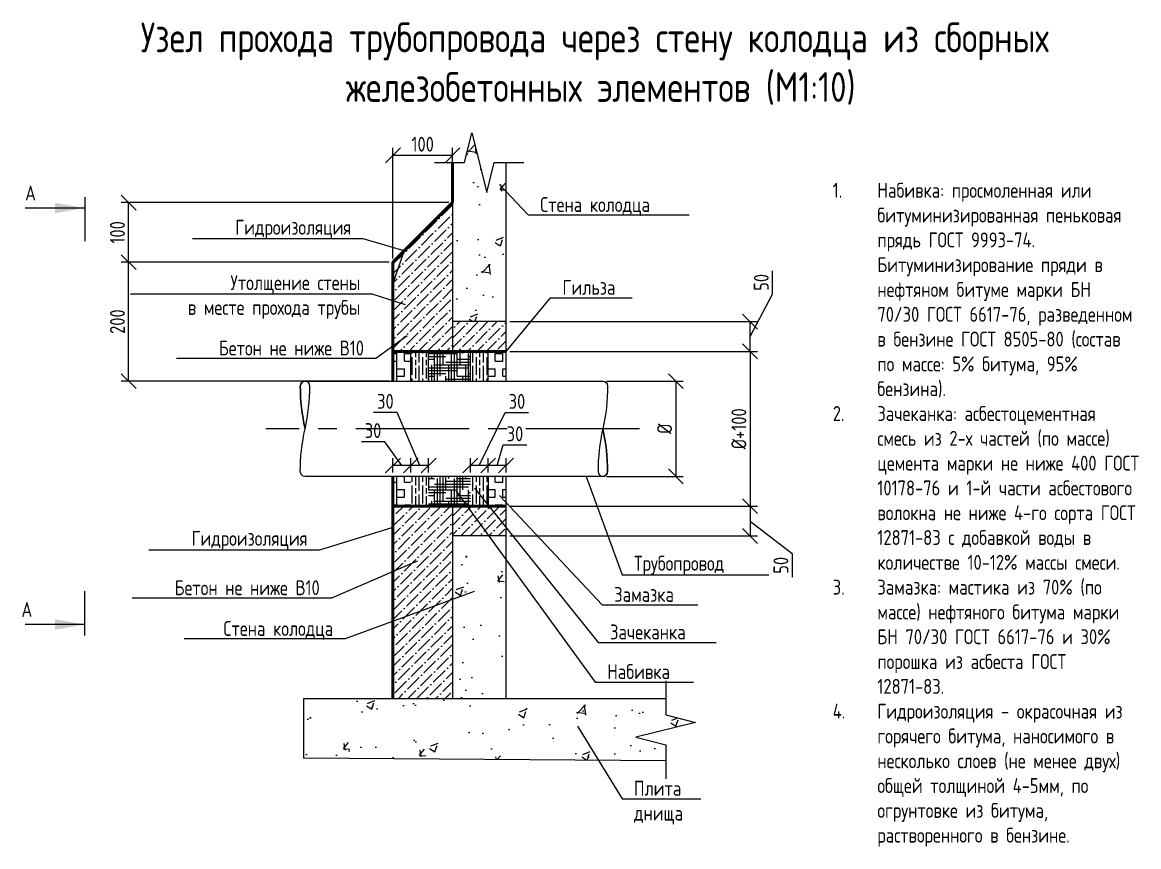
# Model space of a CAD drawing. Header units: millimetres. Extents: x 39361852 to 44740435, y 22138004 to 23754735.
# Drawn here: x 42360177 to 42375892, y 23563880 to 23575488 of the extents above; entities that cross this region are included whole.
import ezdxf
from ezdxf import colors
from ezdxf.entities.mleader import LeaderData, LeaderLine
from ezdxf.math import Vec2, Vec3

# ---------------------------------------------------------------- set-up
doc = ezdxf.new("R2010")
doc.units = ezdxf.units.MM
doc.linetypes.add('BSA-осеваяХ0.5', pattern=[28.575000000000003, 19.05, -3.175, 3.175, -3.175])
doc.layers.add('BSA-0', color=7, linetype='Continuous')
doc.layers.add('BSA-Не печатать', color=1, linetype='Continuous', lineweight=15, plot=False)
doc.styles.add('BSA', font='GOST2304A.ttf')
doc.dimstyles.new('BSA-2.5-1-1 точ 2 знака', dxfattribs={"dimtxt": 2.5, "dimasz": 2.5, "dimexe": 1.25, "dimexo": 0.625, "dimtad": 1, "dimtxsty": 'BSA', "dimblk": 'OBLIQUE', "dimcen": 2.5, "dimadec": 0, "dimazin": 0, "dimtfac": 1, "dimtmove": 1, "dimatfit": 3, "dimldrblk": 'NONE', "dimfxl": 1, "dimarcsym": 0})
pattern_1 = [(90, (0, 0), (-50.8, 3.110602869834277e-15), []), (90, (12.7, 0), (-50.8, 3.110602869834277e-15), []), (0, (0, 0), (0, 50.8), [-12.7, 12.7]), (0, (0, 12.7), (0, 50.8), [-12.7, 12.7]), (0, (0, 25.4), (0, 50.8), [12.7, -12.7]), (0, (0, 38.1), (0, 50.8), [12.7, -12.7]), (90, (25.4, 0), (-50.8, 3.110602869834277e-15), [12.7, -12.7]), (90, (38.1, 0), (-50.8, 3.110602869834277e-15), [12.7, -12.7])]
pattern_2 = [(90, (0, 0), (18, -1.102182119232618e-15), [30, -6]), (90, (6, -6), (18, -1.102182119232618e-15), [18, -4.5, 9, -4.5]), (90, (12, -15), (18, -1.102182119232618e-15), [30, -6])]
pattern_3 = [(0, (0, 0), (19.05, 4.762499999999999), [76.19999999999999, -38.09999999999999]), (90, (0, 0), (-4.762500000000001, -19.05), [76.19999999999999, -38.09999999999999])]

# ---------------------------------------------------------------- blocks, each defined once
blk = doc.blocks.new('_Oblique')
at = {"color": 0, "linetype": 'ByBlock', "lineweight": -2}
blk.add_line((-0.5, -0.5), (0.5, 0.5), dxfattribs=at)
blk = doc.blocks.new('*D95')
at = {"layer": 'BSA-0', "color": 0, "linetype": 'ByBlock', "lineweight": -2, "transparency": 16777216}
for p, q in [((207.2872028387319, 280.0000000000036), (-242.9650050516029, 280.0000000000038)), ((-230.4650050516029, 80.00000000000013), (-230.4650050516029, 280.0000000000038)), ((207.2872028387283, 80), (-242.9650050516029, 80.00000000000013))]:
    blk.add_line(p, q, dxfattribs=at)
at = {"layer": 'BSA-0', "color": 0, "linetype": 'ByBlock', "lineweight": -2, "transparency": 16777216, "xscale": 25, "yscale": 25, "zscale": 25}
for p, rotation in [((-230.4650050516029, 280.0000000000038), 90), ((-230.4650050516029, 80.00000000000013), 270)]:
    blk.add_blockref('_Oblique', p, dxfattribs=dict(at, rotation=rotation))
at = {"layer": 'BSA-0', "color": 0, "linetype": 'ByBlock', "lineweight": -2, "transparency": 16777216, "insert": (-249.2150050516029, 180.0000000000019), "char_height": 25, "attachment_point": 5, "rotation": 90, "style": 'BSA'}
blk.add_mtext('200', dxfattribs=at)
blk = doc.blocks.new('_None')
blk = doc.blocks.new('*D96')
at = {"layer": 'BSA-0', "color": 0, "linetype": 'ByBlock', "lineweight": -2, "transparency": 16777216}
for p, q in [((307.2872028387283, 380), (-242.9650050515991, 380.0000000000002)), ((-230.4650050515992, 280.0000000000001), (-230.4650050515992, 380.0000000000002)), ((207.2872028387283, 280), (-242.9650050515992, 280.0000000000001))]:
    blk.add_line(p, q, dxfattribs=at)
at = {"layer": 'BSA-0', "color": 0, "linetype": 'ByBlock', "lineweight": -2, "transparency": 16777216, "xscale": 25, "yscale": 25, "zscale": 25}
for p, rotation in [((-230.4650050515992, 380.0000000000002), 90), ((-230.4650050515992, 280.0000000000001), 270)]:
    blk.add_blockref('_Oblique', p, dxfattribs=dict(at, rotation=rotation))
at = {"layer": 'BSA-0', "color": 0, "linetype": 'ByBlock', "lineweight": -2, "transparency": 16777216, "insert": (-249.2150050515992, 330.0000000000001), "char_height": 25, "attachment_point": 5, "rotation": 90, "style": 'BSA'}
blk.add_mtext('100', dxfattribs=at)
blk = doc.blocks.new('*D97')
at = {"layer": 'BSA-0', "color": 0, "linetype": 'ByBlock', "lineweight": -2, "transparency": 16777216}
for p, q in [((213.5372028387319, 286.2500000000018), (213.5372028387319, 471.8746475686357)), ((313.5372028387283, 386.25), (313.5372028387283, 471.8746475686357)), ((313.5372028387283, 459.3746475686357), (213.5372028387319, 459.3746475686357))]:
    blk.add_line(p, q, dxfattribs=at)
at = {"layer": 'BSA-0', "color": 0, "linetype": 'ByBlock', "lineweight": -2, "transparency": 16777216, "xscale": 25, "yscale": 25, "zscale": 25, "rotation": 180}
blk.add_blockref('_Oblique', (213.5372028387319, 459.3746475686357), dxfattribs=at)
at = {"layer": 'BSA-0', "color": 0, "linetype": 'ByBlock', "lineweight": -2, "transparency": 16777216, "xscale": 25, "yscale": 25, "zscale": 25}
blk.add_blockref('_Oblique', (313.5372028387283, 459.3746475686357), dxfattribs=at)
at = {"layer": 'BSA-0', "color": 0, "linetype": 'ByBlock', "lineweight": -2, "transparency": 16777216, "insert": (263.5372028387301, 478.1246475686357), "char_height": 25, "attachment_point": 5, "style": 'BSA'}
blk.add_mtext('100', dxfattribs=at)
blk = doc.blocks.new('*D98')
at = {"layer": 'BSA-0', "color": 0, "linetype": 'ByBlock', "lineweight": -2, "transparency": 16777216}
for p, q in [((388.5372028387283, -61.64313528302591), (398.8497028387283, -27.26813528302591)), ((398.8497028387283, -27.26813528302591), (438.1532742672997, -27.26813528302591)), ((373.5372028387283, -73.75), (373.5372028387283, -49.14313528302591)), ((403.5372028387283, -73.75), (403.5372028387283, -49.14313528302591)), ((403.5372028387283, -61.64313528302591), (373.5372028387283, -61.64313528302591))]:
    blk.add_line(p, q, dxfattribs=at)
at = {"layer": 'BSA-0', "color": 0, "linetype": 'ByBlock', "lineweight": -2, "transparency": 16777216, "xscale": 25, "yscale": 25, "zscale": 25, "rotation": 180}
blk.add_blockref('_Oblique', (373.5372028387283, -61.64313528302591), dxfattribs=at)
at = {"layer": 'BSA-0', "color": 0, "linetype": 'ByBlock', "lineweight": -2, "transparency": 16777216, "xscale": 25, "yscale": 25, "zscale": 25}
blk.add_blockref('_Oblique', (403.5372028387283, -61.64313528302591), dxfattribs=at)
at = {"layer": 'BSA-0', "color": 0, "linetype": 'ByBlock', "lineweight": -2, "transparency": 16777216, "insert": (418.501488553014, -8.518135283025913), "char_height": 25, "attachment_point": 5, "style": 'BSA'}
blk.add_mtext('30', dxfattribs=at)
blk = doc.blocks.new('*D99')
at = {"layer": 'BSA-0', "color": 0, "linetype": 'ByBlock', "lineweight": -2, "transparency": 16777216}
for p, q in [((358.5372028387283, -61.64313528302591), (402.139654990803, 27.18544815771516)), ((402.139654990803, 27.18544815771516), (441.4432264193744, 27.18544815771516)), ((343.5372028387283, -73.75), (343.5372028387283, -49.14313528302591)), ((373.5372028387283, -73.75), (373.5372028387283, -49.14313528302591)), ((373.5372028387283, -61.64313528302591), (343.5372028387283, -61.64313528302591))]:
    blk.add_line(p, q, dxfattribs=at)
at = {"layer": 'BSA-0', "color": 0, "linetype": 'ByBlock', "lineweight": -2, "transparency": 16777216, "xscale": 25, "yscale": 25, "zscale": 25, "rotation": 180}
blk.add_blockref('_Oblique', (343.5372028387283, -61.64313528302591), dxfattribs=at)
at = {"layer": 'BSA-0', "color": 0, "linetype": 'ByBlock', "lineweight": -2, "transparency": 16777216, "xscale": 25, "yscale": 25, "zscale": 25}
blk.add_blockref('_Oblique', (373.5372028387283, -61.64313528302591), dxfattribs=at)
at = {"layer": 'BSA-0', "color": 0, "linetype": 'ByBlock', "lineweight": -2, "transparency": 16777216, "insert": (421.7914407050887, 45.93544815771516), "char_height": 25, "attachment_point": 5, "style": 'BSA'}
blk.add_mtext('30', dxfattribs=at)
blk = doc.blocks.new('*D100')
at = {"layer": 'BSA-0', "color": 0, "linetype": 'ByBlock', "lineweight": -2, "transparency": 16777216}
for p, q in [((572.2243938082283, 80.00000000000182), (701.1871642645347, 80.00000000000178)), ((688.6871642645347, 80.00000000000178), (688.6871642645347, -80.00000000000004)), ((572.2243938082283, -80), (701.1871642645347, -80.00000000000004))]:
    blk.add_line(p, q, dxfattribs=at)
at = {"layer": 'BSA-0', "color": 0, "linetype": 'ByBlock', "lineweight": -2, "transparency": 16777216, "xscale": 25, "yscale": 25, "zscale": 25}
for p, rotation in [((688.6871642645347, 80.00000000000178), 90), ((688.6871642645347, -80.00000000000004), 270)]:
    blk.add_blockref('_Oblique', p, dxfattribs=dict(at, rotation=rotation))
at = {"layer": 'BSA-0', "color": 0, "linetype": 'ByBlock', "lineweight": -2, "transparency": 16777216, "insert": (669.8835928359632, 9.833143862842766e-13), "char_height": 25, "attachment_point": 5, "rotation": 90, "style": 'BSA'}
blk.add_mtext('%%c', dxfattribs=at)
blk = doc.blocks.new('*D101')
at = {"layer": 'BSA-0', "color": 0, "linetype": 'ByBlock', "lineweight": -2, "transparency": 16777216}
for p, q in [((409.7872028387283, 129.9999999999982), (825.9208154629009, 129.9999999999981)), ((813.4208154629009, 129.9999999999981), (813.4208154629009, -129.9999999999983)), ((409.7872028387283, -129.9999999999982), (825.9208154629009, -129.9999999999983))]:
    blk.add_line(p, q, dxfattribs=at)
at = {"layer": 'BSA-0', "color": 0, "linetype": 'ByBlock', "lineweight": -2, "transparency": 16777216, "xscale": 25, "yscale": 25, "zscale": 25}
for p, rotation in [((813.4208154629009, 129.9999999999981), 90), ((813.4208154629009, -129.9999999999983), 270)]:
    blk.add_blockref('_Oblique', p, dxfattribs=dict(at, rotation=rotation))
at = {"layer": 'BSA-0', "color": 0, "linetype": 'ByBlock', "lineweight": -2, "transparency": 16777216, "insert": (794.6172440343295, 9.338532316238301e-15), "char_height": 25, "attachment_point": 5, "rotation": 90, "style": 'BSA'}
blk.add_mtext('%%C+100', dxfattribs=at)
blk = doc.blocks.new('*D102')
at = {"layer": 'BSA-0', "color": 0, "linetype": 'ByBlock', "lineweight": -2, "transparency": 16777216}
for p, q in [((850.9234097472068, 226.2859848484827), (850.923409747207, 265.5895562770542)), ((813.4208154629023, 154.9999999999981), (850.9234097472068, 226.2859848484827)), ((409.7872028387283, 179.9999999999982), (825.9208154629023, 179.9999999999981)), ((813.4208154629023, 129.9999999999981), (813.4208154629023, 179.9999999999981)), ((409.7872028387283, 129.9999999999982), (825.9208154629023, 129.9999999999981))]:
    blk.add_line(p, q, dxfattribs=at)
at = {"layer": 'BSA-0', "color": 0, "linetype": 'ByBlock', "lineweight": -2, "transparency": 16777216, "xscale": 25, "yscale": 25, "zscale": 25}
for p, rotation in [((813.4208154629023, 179.9999999999981), 90), ((813.4208154629023, 129.9999999999981), 270)]:
    blk.add_blockref('_Oblique', p, dxfattribs=dict(at, rotation=rotation))
at = {"layer": 'BSA-0', "color": 0, "linetype": 'ByBlock', "lineweight": -2, "transparency": 16777216, "insert": (832.1734097472068, 245.9377705627686), "char_height": 25, "attachment_point": 5, "rotation": 90, "style": 'BSA'}
blk.add_mtext('50', dxfattribs=at)
blk = doc.blocks.new('*D103')
at = {"layer": 'BSA-0', "color": 0, "linetype": 'ByBlock', "lineweight": -2, "transparency": 16777216}
for p, q in [((409.7872028387283, -129.9999999999982), (825.9208154629023, -129.9999999999983)), ((813.4208154629023, -129.9999999999983), (813.4208154629023, -179.9999999999983)), ((813.4208154629023, -154.9999999999983), (883.9492927791507, -209.7801287352633)), ((409.7872028387283, -179.9999999999982), (825.9208154629023, -179.9999999999983)), ((883.9492927791507, -209.7801287352633), (883.9492927791507, -249.0837001638347))]:
    blk.add_line(p, q, dxfattribs=at)
at = {"layer": 'BSA-0', "color": 0, "linetype": 'ByBlock', "lineweight": -2, "transparency": 16777216, "xscale": 25, "yscale": 25, "zscale": 25}
for p, rotation in [((813.4208154629023, -129.9999999999983), 90), ((813.4208154629023, -179.9999999999983), 270)]:
    blk.add_blockref('_Oblique', p, dxfattribs=dict(at, rotation=rotation))
at = {"layer": 'BSA-0', "color": 0, "linetype": 'ByBlock', "lineweight": -2, "transparency": 16777216, "insert": (865.1992927791507, -229.4319144495489), "char_height": 25, "attachment_point": 5, "rotation": 90, "style": 'BSA'}
blk.add_mtext('50', dxfattribs=at)
blk = doc.blocks.new('*D104')
at = {"layer": 'BSA-0', "color": 0, "linetype": 'ByBlock', "lineweight": -2, "transparency": 16777216}
for p, q in [((220.4720767628966, 27.28601995133404), (181.1685053343252, 27.28601995133404)), ((258.5372028387283, -61.6431352830259), (220.4720767628966, 27.28601995133404)), ((243.5372028387283, -73.74999999999999), (243.5372028387283, -49.1431352830259)), ((273.5372028387283, -73.74999999999999), (273.5372028387283, -49.1431352830259)), ((273.5372028387283, -61.6431352830259), (243.5372028387283, -61.6431352830259))]:
    blk.add_line(p, q, dxfattribs=at)
at = {"layer": 'BSA-0', "color": 0, "linetype": 'ByBlock', "lineweight": -2, "transparency": 16777216, "xscale": 25, "yscale": 25, "zscale": 25, "rotation": 180}
blk.add_blockref('_Oblique', (243.5372028387283, -61.6431352830259), dxfattribs=at)
at = {"layer": 'BSA-0', "color": 0, "linetype": 'ByBlock', "lineweight": -2, "transparency": 16777216, "xscale": 25, "yscale": 25, "zscale": 25}
blk.add_blockref('_Oblique', (273.5372028387283, -61.6431352830259), dxfattribs=at)
at = {"layer": 'BSA-0', "color": 0, "linetype": 'ByBlock', "lineweight": -2, "transparency": 16777216, "insert": (200.8202910486109, 46.03601995133404), "char_height": 25, "attachment_point": 5, "style": 'BSA'}
blk.add_mtext('30', dxfattribs=at)
blk = doc.blocks.new('*D105')
at = {"layer": 'BSA-0', "color": 0, "linetype": 'ByBlock', "lineweight": -2, "transparency": 16777216}
for p, q in [((199.7666532098192, -21.8160022674674), (160.4630817812478, -21.8160022674674)), ((228.5372028387283, -61.6431352830259), (199.7666532098192, -21.8160022674674)), ((213.5372028387283, -73.74999999999999), (213.5372028387283, -49.1431352830259)), ((243.5372028387283, -73.74999999999999), (243.5372028387283, -49.1431352830259)), ((243.5372028387283, -61.6431352830259), (213.5372028387283, -61.6431352830259))]:
    blk.add_line(p, q, dxfattribs=at)
at = {"layer": 'BSA-0', "color": 0, "linetype": 'ByBlock', "lineweight": -2, "transparency": 16777216, "xscale": 25, "yscale": 25, "zscale": 25, "rotation": 180}
blk.add_blockref('_Oblique', (213.5372028387283, -61.6431352830259), dxfattribs=at)
at = {"layer": 'BSA-0', "color": 0, "linetype": 'ByBlock', "lineweight": -2, "transparency": 16777216, "xscale": 25, "yscale": 25, "zscale": 25}
blk.add_blockref('_Oblique', (243.5372028387283, -61.6431352830259), dxfattribs=at)
at = {"layer": 'BSA-0', "color": 0, "linetype": 'ByBlock', "lineweight": -2, "transparency": 16777216, "insert": (180.1148674955335, -3.066002267467397), "char_height": 25, "attachment_point": 5, "style": 'BSA'}
blk.add_mtext('30', dxfattribs=at)
blk = doc.blocks.new('*U47')
at = {"layer": 'BSA-0', "linetype": 'ByBlock', "lineweight": -2}
h = blk.add_hatch(dxfattribs=at)
h.set_pattern_fill('AR-CONC', color=0, scale=0.7)
h.set_pattern_definition([(49.99999999999999, (-7352.19525509973, -4710.246120277669), (127.5292682972028, -11.15735987723216), [13.335, -146.685]), (355, (-7352.19525509973, -4710.246120277669), (-24.67039499747854, 133.7397916673246), [10.668, -117.348408919]), (100.4514447, (-7341.567850199732, -4711.17589772767), (102.8588729632473, 122.5824263385366), [11.33300616, -124.66317122]), (46.18420000000002, (-7352.19525509973, -4674.686120277671), (189.7553286244909, -29.429629552909), [20.00249999999996, -220.0274999999997]), (96.63555760999992, (-7336.38232509973, -4677.138570277668), (166.1828938360521, 173.1982872184051), [16.999516198, -186.994925712]), (351.1841511700001, (-7352.19525509973, -4674.686120277671), (166.1828938454839, 173.1982872098728), [16.001976949, -176.021812344]), (21, (-7334.415255099731, -4683.57612027767), (106.1300738883927, -71.58563873096132), [13.335, -146.685]), (326.0000000000001, (-7334.415255099731, -4683.57612027767), (43.26141984335295, 128.9315762856235), [10.668, -117.348]), (71.45144499999999, (-7325.57108227973, -4689.541590207671), (149.3914934951013, 57.34593822013367), [11.33300616, -124.66295632]), (37.50000000000001, (-7352.19525509973, -4710.246120277669), (2.162022275414271, 59.18852721120717), [0, -115.9256, 0, -119.126, 0, -117.7925]), (7.499999999999999, (-7352.19525509973, -4710.246120277669), (46.77376375721402, 70.12640237268366), [0, -67.91959999999999, 0, -113.2586, 0, -44.8945]), (327.5, (-7391.844655099732, -4710.246120277669), (94.91341661680997, -4.01012079487141), [0, -44.45, 0, -138.684, 0, -184.023]), (317.5, (-7409.624655099731, -4710.246120277669), (103.6904269702126, 17.79854372333312), [0, -57.785, 0, -92.1004, 0, -130.683])])
h.paths.add_polyline_path([(313.5372028387283, 179.9999999999982), (368.7180212328676, 179.9999999999982), (403.5372028387283, 179.9999999999982), (403.5372028387283, 447.1485806970159), (383.5372028387283, 447.1485806970159), (371.0372028387283, 397.1485806970159), (346.0372028387283, 497.1485806970159), (333.5372028387283, 447.1485806970159), (313.5372028387283, 447.1485806970159)])
h.paths.add_polyline_path([(313.5372028387283, -453.5847275219021), (333.5372028387283, -453.5847275219021), (346.0372028387283, -453.5847275219039), (367.0865637489624, -453.5847275219039), (383.5372028387283, -453.5847275219021), (403.5372028387283, -453.5847275219021), (403.5372028387283, -179.9999999999982), (313.5372028387283, -179.9999999999982)])
h = blk.add_hatch(dxfattribs=at)
h.set_pattern_fill('ANSI36', color=0, scale=3.5)
h.set_pattern_definition([(45, (-28031.90855173567, -10660.28061633836), (5.893293079451635, 21.60874129132265), [27.78125, -5.556249999999999, 0, -5.556249999999999])])
h.paths.add_polyline_path([(313.5372028387283, 380), (213.5372028387319, 280.0000000000036), (213.5372028387292, 130), (313.5372028387283, 129.999999999999)])
h.paths.add_polyline_path([(213.5372028387351, -453.5847275219039), (313.5372028387282, -453.5847275219039), (313.5372028387283, -129.9999999999991), (213.5372028387292, -130.0000000000001)])
h = blk.add_hatch(dxfattribs=at)
h.set_pattern_fill('ANSI36', color=0, scale=3.5)
h.set_pattern_definition([(45, (-7352.19525509973, -4710.246120277669), (5.893293079451635, 21.60874129132265), [27.78125, -5.556249999999999, 0, -5.556249999999999])])
h.paths.add_polyline_path([(313.5372028387283, 179.9999999999982), (313.5372028387283, 129.999999999999), (403.5372028387283, 129.9999999999982), (403.5372028387283, 179.9999999999982)])
h.paths.add_polyline_path([(313.5372028387283, -179.9999999999982), (403.5372028387283, -179.9999999999982), (403.5372028387283, -129.9999999999982), (313.5372028387283, -129.999999999999)])
h = blk.add_hatch(dxfattribs=at)
h.set_pattern_fill('BOX', color=0, scale=2)
h.set_pattern_definition(pattern_1)
h.paths.add_polyline_path([(243.5372028387283, 80), (213.5372028387283, 80), (213.5372028387283, 130), (243.5372028387283, 130)])
h = blk.add_hatch(dxfattribs=at)
h.set_pattern_fill('GOST_WOOD', color=0, scale=3)
h.set_pattern_definition(pattern_2)
h.paths.add_polyline_path([(273.5372028387283, 80), (243.5372028387283, 80), (243.5372028387283, 130), (273.5372028387283, 130)])
h = blk.add_hatch(dxfattribs=at)
h.set_pattern_fill('HOUND', color=0, scale=3)
h.set_pattern_definition(pattern_3)
h.paths.add_polyline_path([(343.5372028387283, 80), (273.5372028387283, 80), (273.5372028387283, 130), (343.5372028387283, 129.9999999999982)])
h = blk.add_hatch(dxfattribs=at)
h.set_pattern_fill('GOST_WOOD', color=0, scale=3)
h.set_pattern_definition(pattern_2)
h.paths.add_polyline_path([(373.5372028387283, 80), (343.5372028387283, 80), (343.5372028387283, 129.9999999999982), (373.5372028387283, 129.9999999999982)])
h = blk.add_hatch(dxfattribs=at)
h.set_pattern_fill('BOX', color=0, scale=2)
h.set_pattern_definition(pattern_1)
h.paths.add_polyline_path([(403.5372028387283, 80), (373.5372028387283, 80), (373.5372028387283, 122.1119135482477), (373.5372028387283, 129.9999999999982), (403.5372028387283, 129.9999999999982)])
h = blk.add_hatch(dxfattribs=at)
h.set_pattern_fill('BOX', color=0, scale=2)
h.set_pattern_definition(pattern_1)
h.paths.add_polyline_path([(243.5372028387283, -80), (213.5372028387283, -80), (213.5372028387283, -130), (243.5372028387283, -129.9999999999997)])
h = blk.add_hatch(dxfattribs=at)
h.set_pattern_fill('GOST_WOOD', color=0, scale=3)
h.set_pattern_definition(pattern_2)
h.paths.add_polyline_path([(243.5372028387283, -129.9999999999997), (273.5372028387283, -129.9999999999994), (273.5372028387283, -80), (243.5372028387283, -80)])
h = blk.add_hatch(dxfattribs=at)
h.set_pattern_fill('HOUND', color=0, scale=3)
h.set_pattern_definition(pattern_3)
h.paths.add_polyline_path([(273.5372028387283, -80), (273.5372028387283, -129.9999999999994), (343.5372028387283, -129.9999999999987), (343.5372028387283, -80)])
h = blk.add_hatch(dxfattribs=at)
h.set_pattern_fill('GOST_WOOD', color=0, scale=3)
h.set_pattern_definition(pattern_2)
h.paths.add_polyline_path([(343.5372028387283, -129.9999999999987), (373.5372028387283, -129.9999999999985), (373.5372028387283, -80), (343.5372028387283, -80)])
h = blk.add_hatch(dxfattribs=at)
h.set_pattern_fill('BOX', color=0, scale=2)
h.set_pattern_definition(pattern_1)
h.paths.add_polyline_path([(373.5372028387283, -122.1119135482477), (373.5372028387283, -129.9999999999982), (403.5372028387283, -129.9999999999982), (403.5372028387283, -80), (373.5372028387283, -80)])
h = blk.add_hatch(dxfattribs=at)
h.set_pattern_fill('AR-CONC', color=0, scale=0.7)
h.set_pattern_definition([(49.99999999999999, (0, 0), (127.5292682972028, -11.15735987723216), [13.335, -146.685]), (355, (0, 0), (-24.67039499747854, 133.7397916673246), [10.668, -117.348408919]), (100.4514447, (10.6274049, -0.9297774499999999), (102.8588729632473, 122.5824263385366), [11.33300616, -124.66317122]), (46.18420000000002, (0, 35.56), (189.7553286244909, -29.429629552909), [20.00249999999999, -220.0274999999999]), (96.63555760999996, (15.81293, 33.10755), (166.1828938360521, 173.1982872184051), [16.999516198, -186.994925712]), (351.1841511700001, (0, 35.56), (166.1828938454839, 173.1982872098728), [16.001976949, -176.021812344]), (21, (17.78, 26.67), (106.1300738883927, -71.58563873096132), [13.335, -146.685]), (326.0000000000001, (17.78, 26.67), (43.26141984335295, 128.9315762856235), [10.668, -117.348]), (71.45144499999999, (26.62417282, 20.70453007), (149.3914934951013, 57.34593822013367), [11.33300616, -124.66295632]), (37.50000000000001, (0, 0), (2.162022275414271, 59.18852721120717), [0, -115.9256, 0, -119.126, 0, -117.7925]), (7.499999999999999, (0, 0), (46.77376375721402, 70.12640237268366), [0, -67.91959999999999, 0, -113.2586, 0, -44.8945]), (327.5, (-39.64939999999999, 0), (94.91341661680997, -4.01012079487141), [0, -44.45, 0, -138.684, 0, -184.023]), (317.5, (-57.42939999999999, 0), (103.6904269702126, 17.79854372333312), [0, -57.785, 0, -92.1004, 0, -130.683])])
h.paths.add_polyline_path([(671.7763780259356, -557.9537883828746), (671.7763780259356, -530.7692579523892), (621.7763780259356, -518.2692579523892), (721.7763780259356, -493.2692579523892), (671.7763780259356, -480.7692579523892), (671.7763780259357, -453.5847275219039), (63.53720283872826, -453.5847275219038), (63.53720283872821, -553.5847275219038)])
at = {"layer": 'BSA-0', "color": 0, "linetype": 'ByBlock', "lineweight": 50}
for p, q in [((313.5372028387283, 447.148580697014), (313.5372028387283, 380)), ((313.5372028387283, 380), (213.5372028387283, 280)), ((213.5372028387283, 280), (213.5372028387283, 80)), ((213.5372028387283, 130), (403.5372028387283, 129.9999999999982)), ((213.5372028387283, -80), (213.5372028387283, -453.5847275219038)), ((213.5372028387283, -130), (403.5372028387283, -129.9999999999982))]:
    blk.add_line(p, q, dxfattribs=at)
at = {"layer": 'BSA-0', "color": 0, "linetype": 'ByBlock', "lineweight": -2}
for p, q in [((313.5372028387301, 447.1485806970158), (313.53720283873, 129.9999999999991)), ((403.5372028387283, 80), (403.5372028387283, 447.148580697014)), ((-304.2278870514019, 389.1102384482256), (-304.2278870514019, 315.0780045945594)), ((-304.2278870514019, 370.8535239714738), (-404.2278870514019, 370.8535239714738)), ((213.5372028387283, 80), (213.5372028387319, 280.0000000000018)), ((403.5372028387283, 179.9999999999982), (313.5372028387283, 179.9999999999982)), ((213.5372028387283, 130), (403.5372028387283, 129.9999999999982)), ((243.5372028387283, 80), (243.5372028387283, 129.9999999999982)), ((273.5372028387283, 80), (273.5372028387283, 129.9999999999982)), ((343.5372028387283, 80), (343.5372028387283, 129.9999999999982)), ((373.5372028387283, 80), (373.5372028387283, 129.9999999999982)), ((65.97439380822834, 80), (565.9743938082283, 80)), ((565.9743938082283, -80), (65.97439380822834, -80)), ((213.5372028387319, -279.9999999999982), (213.5372028387319, -80)), ((213.5372028387283, -80), (213.5372028387319, -280.0000000000018)), ((373.5372028387283, -80), (373.5372028387283, -129.9999999999982)), ((403.5372028387283, -453.5847275219039), (403.5372028387283, -80)), ((213.5372028387283, -130), (403.5372028387283, -129.9999999999982)), ((313.5372028387325, -129.999999999999), (313.5372028387324, -453.5847275219039)), ((403.5372028387283, -179.9999999999982), (313.5372028387283, -179.9999999999982)), ((-304.2278870514019, -347.0849298998846), (-304.2278870514019, -273.0526960462184)), ((-304.2278870514019, -328.8282154231329), (-404.2278870514019, -328.8282154231329)), ((671.7763780259356, -453.5847275219039), (63.53720283872826, -453.5847275219038)), ((63.53720283872826, -453.5847275219038), (63.53720283872822, -553.5847275219038)), ((403.5372028387283, -453.5847275219039), (213.5372028387283, -453.5847275219038)), ((671.7763780259356, -557.9537883828746), (63.53720283872825, -553.5847275219038))]:
    blk.add_line(p, q, dxfattribs=at)
at = {"layer": 'BSA-0', "color": 0, "linetype": 'BSA-осеваяХ0.5', "lineweight": -2, "ltscale": 10}
blk.add_line((627.4862623117588, 0), (0, 0), dxfattribs=at)
at = {"layer": 'BSA-0', "color": 0, "linetype": 'Continuous', "lineweight": -2}
for points in [[(283.5372028387301, 447.1485806970158), (333.5372028387296, 447.1485806970158), (346.0372028387296, 497.1485806970158), (371.0372028387296, 397.1485806970158), (383.5372028387296, 447.1485806970158), (433.5372028387292, 447.1485806970158)], [(671.7763780259356, -423.5847275219039), (671.7763780259356, -480.7692579523892), (721.7763780259356, -493.2692579523892), (621.7763780259356, -518.2692579523892), (671.7763780259356, -530.7692579523892), (671.7763780259356, -587.9537883828746)]]:
    blk.add_lwpolyline(points, dxfattribs=at)
for points in [[(65.97439380822834, -79.99999999999784, -0.414213562373095), (57.97439380822837, -71.99999999999787, -0.05538513813741662), (65.97439380822834, 1.875832822406664e-12, 0.05538513813741662), (73.97439380822831, 72.00000000000162, 0.9999999999999999), (57.97439380822837, 72.00000000000162, 0.05538513813741662), (65.97439380822834, 1.875832822406664e-12, -0.05538513813741662), (57.97439380822837, 72.00000000000162, -0.414213562373095), (65.97439380822834, 80.00000000000159)], [(565.9743938082288, 80.00000000000246, -0.414213562373095), (573.9743938082288, 72.00000000000243, -0.05538513813741662), (565.9743938082288, 2.202682480856311e-12, 0.05538513813741662), (557.9743938082288, -71.99999999999802, 0.9999999999999999), (573.9743938082288, -71.99999999999802, 0.05538513813741662), (565.9743938082288, 2.202682480856311e-12, -0.05538513813741662), (573.9743938082288, -71.99999999999802, -0.414213562373095), (565.9743938082288, -79.99999999999805)]]:
    blk.add_lwpolyline(points, format="xyb", dxfattribs=at)
at = {"layer": 'BSA-0', "color": 0, "linetype": 'ByBlock', "lineweight": -2, "extrusion": (0, 0, -1)}
for points in [[(354.2278870514019, 379.669873006897), (304.2278870514019, 370.8535239714738), (354.2278870514019, 362.0371749360506)], [(354.2278870514019, -320.0118663877096), (304.2278870514019, -328.8282154231329), (354.2278870514019, -337.6445644585561)]]:
    blk.add_solid(points, dxfattribs=at)
at = {"layer": 'BSA-0', "color": 0, "linetype": 'ByBlock', "lineweight": -2, "style": 'BSA'}
for p in [(-404.2278870514018, 383.5488499625124), (-410.3778870514019, -316.1328894320943)]:
    blk.add_text('А', height=25, dxfattribs=at).set_placement(p)
at = {"layer": 'BSA-0', "color": 0, "linetype": 'ByBlock', "lineweight": -2, "attachment_point": 1, "style": 'BSA'}
for s, insert, char_height, width in [('\\pi75.544;Узел прохода трубопровода через стену колодца из сборных \\P\\pi420.37;железобетонных элементов (М1:10)', (-285.6896797296452, 682.5540188522928), 50, 1720.765825178769), ('\\A1;\\pi-75,l100,t100;1.^IНабивка: просмоленная или битуминизированная пеньковая прядь ГОСТ 9993-74. Битуминизирование пряди в нефтяном битуме марки БН 70/30 ГОСТ 6617-76, разведенном в бензине ГОСТ 8505-80 (состав по массе: 5% битума, 95% бензина).\\P2.^IЗачеканка: асбестоцементная смесь из 2-х частей (по массе) цемента марки не ниже 400 ГОСТ 10178-76 и 1-й части асбестового волокна не ниже 4-го сорта ГОСТ 12871-83 с добавкой воды в количестве 10-12% массы смеси.\\P3.^IЗамазка: мастика из 70% (по массе) нефтяного битума марки БН 70/30 ГОСТ 6617-76 и 30% порошка из асбеста ГОСТ 12871-83.\\P{\\A0;\\C256;4.^IГидроизоляция - окрасочная из горячего битума, наносимого в несколько слоев (не менее двух) общей толщиной 4-5мм, по огрунтовке из битума, растворенного в бензине. }', (927.1901018226563, 413.175875562476), 25, 538.3130487962117)]:
    blk.add_mtext(s, dxfattribs=dict(at, insert=insert, char_height=char_height, width=width))
at = {"layer": 'BSA-Не печатать', "linetype": 'ByBlock', "style": 'BSA', "flags": 9}
blk.add_attdef('УЗЕЛ', (204.4653725995267, -452.7324340777741), '', height=2.5, dxfattribs=at)
at = {"layer": 'BSA-0', "color": 0, "linetype": 'ByBlock', "lineweight": -2}
for base, p1, p2, picture, middle in [((213.5372028387319, 459.3746475686357), (313.5372028387283, 380), (213.5372028387319, 280.0000000000018), '*D97', (263.5372028387301, 478.1246475686357)), ((373.5372028387283, -61.64313528302591), (403.5372028387283, -80), (373.5372028387283, -80), '*D98', (405.0997028387283, -8.518135283025913))]:
    dim = blk.add_linear_dim(base=base, p1=p1, p2=p2, dimstyle='BSA-2.5-1-1 точ 2 знака', override={"dimscale": 10}, dxfattribs=at)
    dim.commit()
    dim.dimension.update_dxf_attribs({"geometry": picture, "text_midpoint": middle})
for base, p1, p2, picture, middle in [((-230.4650050515992, 380.0000000000002), (213.5372028387283, 280), (313.5372028387283, 380), '*D96', (-249.2150050515992, 330.0000000000001)), ((-230.4650050516029, 280.0000000000038), (213.5372028387283, 80), (213.5372028387319, 280.0000000000036), '*D95', (-249.2150050516029, 180.0000000000019))]:
    dim = blk.add_linear_dim(base=base, p1=p1, p2=p2, angle=90, dimstyle='BSA-2.5-1-1 точ 2 знака', override={"dimscale": 10}, dxfattribs=at)
    dim.commit()
    dim.dimension.update_dxf_attribs({"geometry": picture, "text_midpoint": middle})
for base, p1, p2, picture, middle in [((813.4208154629023, 179.9999999999981), (403.5372028387283, 129.9999999999982), (403.5372028387283, 179.9999999999982), '*D102', (850.9234097472068, 232.5359848484829)), ((813.4208154629023, -179.9999999999983), (403.5372028387283, -129.9999999999982), (403.5372028387283, -179.9999999999982), '*D103', (883.9492927791507, -216.0301287352631))]:
    dim = blk.add_linear_dim(base=base, p1=p1, p2=p2, angle=90, dimstyle='BSA-2.5-1-1 точ 2 знака', override={"dimscale": 10}, dxfattribs=at)
    dim.commit()
    dim.dimension.update_dxf_attribs({"geometry": picture, "text_midpoint": middle, "dimtype": 160})
for base, p1, p2, text, picture, middle in [((813.4208154629009, -129.9999999999983), (403.5372028387283, 129.9999999999982), (403.5372028387283, -129.9999999999982), '%%C+100', '*D101', (794.6172440343295, 9.338532316238301e-15)), ((688.6871642645347, -80.00000000000004), (565.9743938082283, 80.00000000000182), (565.9743938082283, -80), '%%c', '*D100', (669.8835928359632, 9.833143862842766e-13))]:
    dim = blk.add_linear_dim(base=base, p1=p1, p2=p2, angle=90, text=text, dimstyle='BSA-2.5-1-1 точ 2 знака', override={"dimscale": 10}, dxfattribs=at)
    dim.commit()
    dim.dimension.update_dxf_attribs({"geometry": picture, "text_midpoint": middle})
for base, p1, p2, picture, middle in [((243.5372028387283, -61.6431352830259), (273.5372028387283, -79.99999999999999), (243.5372028387283, -79.99999999999999), '*D104', (214.2220767628966, 27.28601995133404)), ((343.5372028387283, -61.64313528302591), (373.5372028387283, -80), (343.5372028387283, -80), '*D99', (408.389654990803, 27.18544815771516)), ((213.5372028387283, -61.6431352830259), (243.5372028387283, -79.99999999999999), (213.5372028387283, -79.99999999999999), '*D105', (193.5166532098192, -21.8160022674674))]:
    dim = blk.add_linear_dim(base=base, p1=p1, p2=p2, dimstyle='BSA-2.5-1-1 точ 2 знака', override={"dimscale": 10}, dxfattribs=at)
    dim.commit()
    dim.dimension.update_dxf_attribs({"geometry": picture, "text_midpoint": middle, "dimtype": 160})
ml = blk.add_multileader_mtext('Standard', dxfattribs=at)
ml.set_content('Стена колодца', style='BSA')
ml.set_leader_properties()
ml.set_arrow_properties(name='NONE')
ml.build(insert=Vec2(0, 0))
ml.multileader.update_dxf_attribs({"text_left_attachment_type": 6, "text_right_attachment_type": 6, "dogleg_length": 1, "arrow_head_size": 40, "scale": 10})
ctx = ml.context
ctx.base_point, ctx.scale, ctx.char_height, ctx.arrow_head_size, ctx.landing_gap_size, ctx.plane_origin = Vec3(450.914428547163, 359.2215427083611), 10, 25, 40, 10, Vec3(3943.489565020624, -527.1168883856153)
ctx.left_attachment, ctx.right_attachment = 6, 6
notes = []
notes.append((ctx, [(0, (1, 1, 0), (440.914428547163, 359.2215427083611), (1, 0), 10, [(0, [(392.6426669764551, 410.4519481075113)], 0, [])])]))
ctx.mtext.insert, ctx.mtext.flow_direction = Vec3(460.914428547163, 389.2215427083611), 5
ml = blk.add_multileader_mtext('Standard', dxfattribs=at)
ml.set_content('Гидроизоляция', style='BSA')
ml.set_leader_properties()
ml.set_arrow_properties(name='NONE')
ml.build(insert=Vec2(0, 0))
ml.multileader.update_dxf_attribs({"text_left_attachment_type": 6, "text_right_attachment_type": 6, "dogleg_length": 1, "arrow_head_size": 40, "scale": 10})
ctx = ml.context
ctx.base_point, ctx.scale, ctx.char_height, ctx.arrow_head_size, ctx.landing_gap_size, ctx.plane_origin = Vec3(-49.43424272991822, 318.8930573112384), 10, 25, 40, 10, Vec3(3732.468517493886, -640.878408194254)
ctx.left_attachment, ctx.right_attachment, ctx.text_align_type = 6, 6, 2
notes.append((ctx, [(1, (1, 1, 0), (163.5836144129389, 318.8930573112384), (-1, 0), 10, [(1, [(213.5372028387283, 242.6157221037383), (232.5182579933876, 298.9810551546593)], 0, [])])]))
ctx.mtext.insert, ctx.mtext.alignment, ctx.mtext.flow_direction = Vec3(143.5836144129389, 351.0180573112384), 3, 5
ml = blk.add_multileader_mtext('Standard', dxfattribs=at)
ml.set_content('Утолщение стены\\Pв месте прохода трубы', style='BSA')
ml.set_leader_properties()
ml.set_arrow_properties(name='NONE')
ml.build(insert=Vec2(0, 0))
ml.multileader.update_dxf_attribs({"text_left_attachment_type": 6, "text_right_attachment_type": 6, "dogleg_length": 1, "arrow_head_size": 40, "scale": 10})
ctx = ml.context
ctx.base_point, ctx.scale, ctx.char_height, ctx.arrow_head_size, ctx.landing_gap_size, ctx.plane_origin = Vec3(-151.2314875694356, 225.905222250969), 10, 25, 40, 10, Vec3(3327.971226161892, -579.4492573320167)
ctx.left_attachment, ctx.right_attachment, ctx.text_align_type = 6, 6, 2
notes.append((ctx, [(1, (1, 1, 0), (178.7685124305644, 225.905222250969), (-1, 0), 10, [(0, [(234.8702243033549, 208.0471994956024)], 0, [])])]))
ctx.mtext.insert, ctx.mtext.alignment, ctx.mtext.flow_direction = Vec3(158.7685124305644, 258.030222250969), 3, 5
ml = blk.add_multileader_mtext('Standard', dxfattribs=at)
ml.set_content('Гильза', style='BSA')
ml.set_leader_properties()
ml.set_arrow_properties(name='NONE')
ml.build(insert=Vec2(0, 0))
ml.multileader.update_dxf_attribs({"text_left_attachment_type": 6, "text_right_attachment_type": 6, "dogleg_length": 1, "arrow_head_size": 40, "scale": 10})
ctx = ml.context
ctx.base_point, ctx.scale, ctx.char_height, ctx.arrow_head_size, ctx.landing_gap_size, ctx.plane_origin = Vec3(488.2911812739076, 220.0825629953288), 10, 25, 40, 10, Vec3(4177.625012535915, -924.3375036938232)
ctx.left_attachment, ctx.right_attachment = 6, 6
notes.append((ctx, [(0, (1, 1, 0), (478.2911812739076, 220.0825629953288), (1, 0), 10, [(0, [(403.5372028387283, 129.9999999999982)], 0, [])])]))
ctx.mtext.insert, ctx.mtext.flow_direction = Vec3(498.2911812739076, 250.0825629953288), 5
ml = blk.add_multileader_mtext('Standard', dxfattribs=at)
ml.set_content('Бетон не ниже В10', style='BSA')
ml.set_leader_properties()
ml.set_arrow_properties(name='NONE')
ml.build(insert=Vec2(0, 0))
ml.multileader.update_dxf_attribs({"text_left_attachment_type": 6, "text_right_attachment_type": 6, "dogleg_length": 1, "arrow_head_size": 40, "scale": 10})
ctx = ml.context
ctx.base_point, ctx.scale, ctx.char_height, ctx.arrow_head_size, ctx.landing_gap_size, ctx.plane_origin = Vec3(-84.41218464840415, 118.11791055534), 10, 25, 40, 10, Vec3(3937.876023037905, -727.0270688122837)
ctx.left_attachment, ctx.right_attachment, ctx.text_align_type = 6, 6, 2
notes.append((ctx, [(1, (1, 1, 0), (184.9092439230244, 118.11791055534), (-1, 0), 10, [(0, [(237.4975502900998, 156.0760370638454)], 0, [])])]))
ctx.mtext.insert, ctx.mtext.alignment, ctx.mtext.flow_direction = Vec3(164.9092439230244, 148.11791055534), 3, 5
ml = blk.add_multileader_mtext('Standard', dxfattribs=at)
ml.set_content('Трубопровод', style='BSA')
ml.set_leader_properties()
ml.set_arrow_properties(name='NONE')
ml.build(insert=Vec2(0, 0))
ml.multileader.update_dxf_attribs({"text_left_attachment_type": 6, "text_right_attachment_type": 6, "dogleg_length": 1, "arrow_head_size": 40, "scale": 10})
ctx = ml.context
ctx.base_point, ctx.scale, ctx.char_height, ctx.arrow_head_size, ctx.landing_gap_size, ctx.plane_origin = Vec3(608.4799771424175, -245.6008206359122), 10, 25, 40, 10, Vec3(4177.625012535915, -1222.724640247878)
ctx.left_attachment, ctx.right_attachment = 6, 6
notes.append((ctx, [(0, (1, 1, 0), (598.4799771424175, -245.6008206359122), (1, 0), 10, [(0, [(538.2651656600865, -80)], 0, [])])]))
ctx.mtext.insert, ctx.mtext.flow_direction = Vec3(618.4799771424175, -213.4758206359122), 5
ml = blk.add_multileader_mtext('Standard', dxfattribs=at)
ml.set_content('Набивка', style='BSA')
ml.set_leader_properties()
ml.set_arrow_properties(name='NONE')
ml.build(insert=Vec2(0, 0))
ml.multileader.update_dxf_attribs({"text_left_attachment_type": 6, "text_right_attachment_type": 6, "dogleg_length": 1, "arrow_head_size": 40, "scale": 10})
ctx = ml.context
ctx.base_point, ctx.scale, ctx.char_height, ctx.arrow_head_size, ctx.landing_gap_size, ctx.plane_origin = Vec3(563.3954707753306, -425.528932614655), 10, 25, 40, 10, Vec3(4046.351985393609, -1505.628763975983)
ctx.left_attachment, ctx.right_attachment = 6, 6
notes.append((ctx, [(0, (1, 1, 0), (553.3954707753306, -425.528932614655), (1, 0), 10, [(0, [(319.475143441603, -104.6354087780346)], 0, [])])]))
ctx.mtext.insert, ctx.mtext.flow_direction = Vec3(573.3954707753306, -395.528932614655), 5
ml = blk.add_multileader_mtext('Standard', dxfattribs=at)
ml.set_content('Зачеканка', style='BSA')
ml.set_leader_properties()
ml.set_arrow_properties(name='NONE')
ml.build(insert=Vec2(0, 0))
ml.multileader.update_dxf_attribs({"text_left_attachment_type": 6, "text_right_attachment_type": 6, "dogleg_length": 1, "arrow_head_size": 40, "scale": 10})
ctx = ml.context
ctx.base_point, ctx.scale, ctx.char_height, ctx.arrow_head_size, ctx.landing_gap_size, ctx.plane_origin = Vec3(568.1998890315845, -358.8847436512792), 10, 25, 40, 10, Vec3(4014.974616253276, -1505.628763975983)
ctx.left_attachment, ctx.right_attachment = 6, 6
notes.append((ctx, [(0, (1, 1, 0), (558.1998890315845, -358.8847436512792), (1, 0), 10, [(0, [(350.4432705731815, -99.99328703124775)], 0, [])])]))
ctx.mtext.insert, ctx.mtext.flow_direction = Vec3(578.1998890315845, -328.8847436512792), 5
ml = blk.add_multileader_mtext('Standard', dxfattribs=at)
ml.set_content('Замазка', style='BSA')
ml.set_leader_properties()
ml.set_arrow_properties(name='NONE')
ml.build(insert=Vec2(0, 0))
ml.multileader.update_dxf_attribs({"text_left_attachment_type": 6, "text_right_attachment_type": 6, "dogleg_length": 1, "arrow_head_size": 40, "scale": 10})
ctx = ml.context
ctx.base_point, ctx.scale, ctx.char_height, ctx.arrow_head_size, ctx.landing_gap_size, ctx.plane_origin = Vec3(575.1620890377453, -295.850376347772), 10, 25, 40, 10, Vec3(4014.974616253276, -1440.786458661372)
ctx.left_attachment, ctx.right_attachment = 6, 6
notes.append((ctx, [(0, (1, 1, 0), (565.1620890377453, -295.850376347772), (1, 0), 10, [(0, [(392.3852706431862, -112.0129030530807)], 0, [])])]))
ctx.mtext.insert, ctx.mtext.flow_direction = Vec3(585.1620890377453, -265.850376347772), 5
ml = blk.add_multileader_mtext('Standard', dxfattribs=at)
ml.set_content('Гидроизоляция', style='BSA')
ml.set_leader_properties()
ml.set_arrow_properties(name='NONE')
ml.build(insert=Vec2(0, 0))
ml.multileader.update_dxf_attribs({"text_left_attachment_type": 6, "text_right_attachment_type": 6, "dogleg_length": 1, "arrow_head_size": 40, "scale": 10})
ctx = ml.context
ctx.base_point, ctx.scale, ctx.char_height, ctx.arrow_head_size, ctx.landing_gap_size, ctx.plane_origin = Vec3(-122.866460130576, -203.7226647925017), 10, 25, 40, 10, Vec3(3732.46851749389, -1163.494130297994)
ctx.left_attachment, ctx.right_attachment, ctx.text_align_type = 6, 6, 2
notes.append((ctx, [(1, (1, 1, 0), (90.15139701228111, -203.7226647925017), (-1, 0), 10, [(0, [(213.5372028387283, -165.6798518334654)], 0, [])])]))
ctx.mtext.insert, ctx.mtext.alignment, ctx.mtext.flow_direction = Vec3(70.15139701228111, -171.5976647925017), 3, 5
ml = blk.add_multileader_mtext('Standard', dxfattribs=at)
ml.set_content('Бетон не ниже В10', style='BSA')
ml.set_leader_properties()
ml.set_arrow_properties(name='NONE')
ml.build(insert=Vec2(0, 0))
ml.multileader.update_dxf_attribs({"text_left_attachment_type": 6, "text_right_attachment_type": 6, "dogleg_length": 1, "arrow_head_size": 40, "scale": 10})
ctx = ml.context
ctx.base_point, ctx.scale, ctx.char_height, ctx.arrow_head_size, ctx.landing_gap_size, ctx.plane_origin = Vec3(-158.7338146636847, -284.6151869964333), 10, 25, 40, 10, Vec3(3954.843917613287, -1105.299211972568)
ctx.left_attachment, ctx.right_attachment, ctx.text_align_type = 6, 6, 2
notes.append((ctx, [(1, (1, 1, 0), (110.5876139077438, -284.6151869964333), (-1, 0), 10, [(0, [(254.4654448654819, -222.1961060964386)], 0, [])])]))
ctx.mtext.insert, ctx.mtext.alignment, ctx.mtext.flow_direction = Vec3(90.58761390774384, -254.6151869964333), 3, 5
ml = blk.add_multileader_mtext('Standard', dxfattribs=at)
ml.set_content('Стена колодца', style='BSA')
ml.set_leader_properties()
ml.set_arrow_properties(name='NONE')
ml.build(insert=Vec2(0, 0))
ml.multileader.update_dxf_attribs({"text_left_attachment_type": 6, "text_right_attachment_type": 6, "dogleg_length": 1, "arrow_head_size": 40, "scale": 10})
ctx = ml.context
ctx.base_point, ctx.scale, ctx.char_height, ctx.arrow_head_size, ctx.landing_gap_size, ctx.plane_origin = Vec3(-84.3943674282724, -353.018825051061), 10, 25, 40, 10, Vec3(3211.909710250931, -1296.472386096918)
ctx.left_attachment, ctx.right_attachment, ctx.text_align_type = 6, 6, 2
notes.append((ctx, [(1, (1, 1, 0), (133.1770611431562, -353.018825051061), (-1, 0), 10, [(0, [(350.0533658649456, -273.5750298692774)], 0, [])])]))
ctx.mtext.insert, ctx.mtext.alignment, ctx.mtext.flow_direction = Vec3(113.1770611431562, -323.018825051061), 3, 5
ml = blk.add_multileader_mtext('Standard', dxfattribs=at)
ml.set_content('Плита \\Pднища', style='BSA')
ml.set_leader_properties()
ml.set_arrow_properties(name='NONE')
ml.build(insert=Vec2(0, 0))
ml.multileader.update_dxf_attribs({"text_left_attachment_type": 6, "text_right_attachment_type": 6, "dogleg_length": 1, "arrow_head_size": 40, "scale": 10})
ctx = ml.context
ctx.base_point, ctx.scale, ctx.char_height, ctx.arrow_head_size, ctx.landing_gap_size, ctx.plane_origin = Vec3(608.2866092444915, -621.550987403619), 10, 25, 40, 10, Vec3(4250.262800460154, -1900.563788779807)
ctx.left_attachment, ctx.right_attachment = 6, 6
notes.append((ctx, [(0, (1, 1, 0), (598.2866092444915, -621.550987403619), (1, 0), 10, [(0, [(523.3859585081482, -499.5704335818582)], 0, [])])]))
ctx.mtext.insert, ctx.mtext.flow_direction = Vec3(618.2866092444915, -591.550987403619), 5
for ctx, leaders in notes:
    for number, flags, end, landing, length, lines in leaders:
        leader = LeaderData()
        leader.index, (leader.has_last_leader_line, leader.has_dogleg_vector, leader.attachment_direction) = number, flags
        leader.last_leader_point, leader.dogleg_vector, leader.dogleg_length = Vec3(end), Vec3(landing), length
        for number, points, colour, breaks in lines:
            line = LeaderLine()
            line.index, line.vertices, line.color, line.breaks = number, Vec3.list(points), colors.encode_raw_color(colour), breaks
            leader.lines.append(line)
        ctx.leaders.append(leader)

msp = doc.modelspace()

# ---------------------------------------------------------------- block references
at = {"layer": 'BSA-0', "xscale": 8.380952380952381, "yscale": 8.380952380952381, "zscale": 8.380952380952381}
msp.add_blockref('*U47', (42363604.60526579, 23569764.53578871), dxfattribs=at)

doc.saveas('drawing.dxf')
